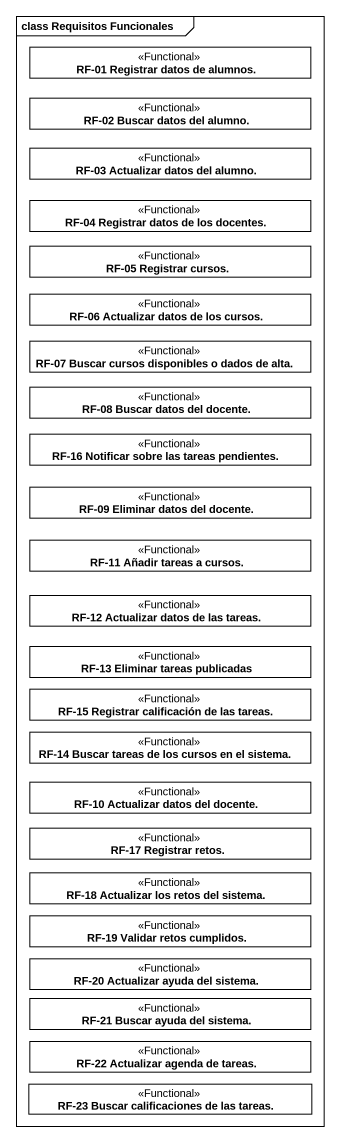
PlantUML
@startuml
mainframe class Requisitos Funcionales
hide circle
hide empty members
class "RF-01 Registrar datos de alumnos." as RF_01_Registrar_datos_de <<Functional>>
class "RF-02 Buscar datos del alumno." as RF_02_Buscar_datos_del <<Functional>>
class "RF-03 Actualizar datos del alumno." as RF_03_Actualizar_datos_del <<Functional>>
class "RF-04 Registrar datos de los docentes." as RF_04_Registrar_datos_de <<Functional>>
class "RF-05 Registrar cursos." as RF_05_Registrar_cursos <<Functional>>
class "RF-06 Actualizar datos de los cursos." as RF_06_Actualizar_datos_de <<Functional>>
class "RF-07 Buscar cursos disponibles o dados de alta." as RF_07_Buscar_cursos <<Functional>>
class "RF-08 Buscar datos del docente." as RF_08_Buscar_datos_del <<Functional>>
class "RF-16 Notificar sobre las tareas pendientes." as RF_16_Notificar_sobre_las <<Functional>>
class "RF-09 Eliminar datos del docente." as RF_09_Eliminar_datos_del <<Functional>>
class "RF-11 Añadir tareas a cursos." as RF_11_Añadir_tareas_a_cursos <<Functional>>
class "RF-12 Actualizar datos de las tareas." as RF_12_Actualizar_datos_de <<Functional>>
class "RF-13 Eliminar tareas publicadas" as RF_13_Eliminar_tareas <<Functional>>
class "RF-15 Registrar calificación de las tareas." as RF_15_Registrar <<Functional>>
class "RF-14 Buscar tareas de los cursos en el sistema." as RF_14_Buscar_tareas_de_los <<Functional>>
class "RF-10 Actualizar datos del docente." as RF_10_Actualizar_datos_del <<Functional>>
class "RF-17 Registrar retos." as RF_17_Registrar_retos <<Functional>>
class "RF-18 Actualizar los retos del sistema." as RF_18_Actualizar_los_retos <<Functional>>
class "RF-19 Validar retos cumplidos." as RF_19_Validar_retos <<Functional>>
class "RF-20 Actualizar ayuda del sistema." as RF_20_Actualizar_ayuda_del <<Functional>>
class "RF-21 Buscar ayuda del sistema." as RF_21_Buscar_ayuda_del <<Functional>>
class "RF-23 Buscar calificaciones de las tareas." as RF_23_Buscar_calificaciones <<Functional>>
class "RF-22 Actualizar agenda de tareas." as RF_22_Actualizar_agenda_de <<Functional>>
@enduml
